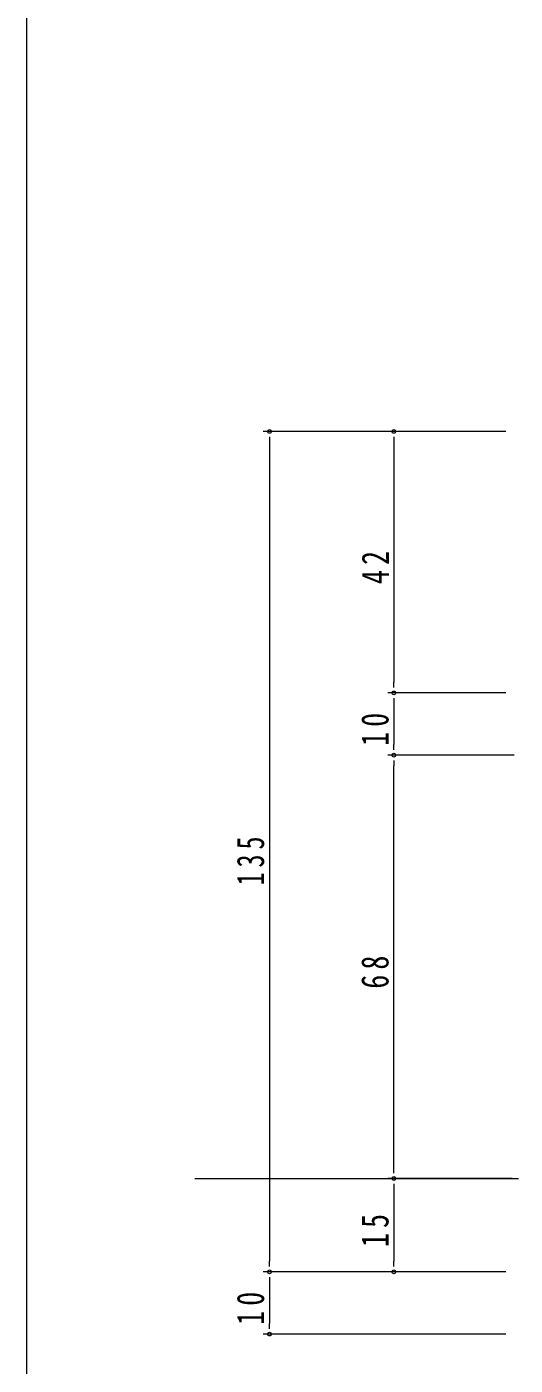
# Model space of a CAD drawing. Units: millimetres, scale not verified. Extents: x -567 to 567, y -403 to 403.
# Drawn here: x -562.7 to -484.2, y -293.5 to -78.5 of the extents above; entities that cross this region are included whole.
import ezdxf

# ---------------------------------------------------------------- set-up
doc = ezdxf.new("R2010")
doc.units = ezdxf.units.MM
doc.header["$LTSCALE"] = 2
for name, color, linetype, lineweight in [('0-1_USER1', 7, 'Continuous', 18), ('0-4_YKK_12', 2, 'Continuous', 18), ('0-7_YKK_D', 6, 'Continuous', 18)]:
    doc.layers.add(name, color=color, linetype=linetype, lineweight=lineweight)
doc.styles.add('ＭＳ ゴシック', font='')
doc.styles.get('ＭＳ ゴシック').set_extended_font_data('MS Gothic')

msp = doc.modelspace()

# ---------------------------------------------------------------- linework, layer by layer
at = {"layer": '0-1_USER1'}
msp.add_line((-562.726, -351), (-562.726, 399), dxfattribs=at)
at = {"layer": '0-4_YKK_12'}
msp.add_line((-535.709, -263.479), (-483.709, -263.479), dxfattribs=at)
at = {"layer": '0-7_YKK_D'}
for p, q in [((-485.709, -143.479), (-524.709, -143.479)), ((-485.709, -143.479), (-504.709, -143.479)), ((-523.709, -144.329), (-523.709, -145.179)), ((-523.709, -145.179), (-523.709, -276.779)), ((-503.709, -144.329), (-503.709, -145.179)), ((-503.709, -145.179), (-503.709, -183.779)), ((-503.709, -184.629), (-503.709, -183.779)), ((-485.709, -185.479), (-504.709, -185.479)), ((-485.709, -185.479), (-504.709, -185.479)), ((-503.709, -186.329), (-503.709, -187.179)), ((-503.709, -187.179), (-503.709, -193.779)), ((-485.709, -195.479), (-504.709, -195.479)), ((-484.409, -195.479), (-504.709, -195.479)), ((-503.709, -194.629), (-503.709, -193.779)), ((-503.709, -196.329), (-503.709, -197.179)), ((-503.709, -261.779), (-503.709, -197.179)), ((-503.709, -262.629), (-503.709, -261.779)), ((-485.709, -263.479), (-504.709, -263.479)), ((-484.709, -263.479), (-504.709, -263.479)), ((-503.709, -264.329), (-503.709, -265.179)), ((-503.709, -265.179), (-503.709, -276.779)), ((-523.709, -277.629), (-523.709, -276.779)), ((-503.709, -277.629), (-503.709, -276.779)), ((-485.709, -278.479), (-524.709, -278.479)), ((-523.709, -279.329), (-523.709, -280.179)), ((-485.709, -278.479), (-504.709, -278.479)), ((-523.709, -280.179), (-523.709, -286.779)), ((-523.709, -287.629), (-523.709, -286.779)), ((-485.709, -288.479), (-524.709, -288.479))]:
    msp.add_line(p, q, dxfattribs=at)
for centre in [(-523.709, -143.479), (-503.709, -143.479), (-503.709, -185.479), (-503.709, -185.479), (-503.709, -195.479), (-503.709, -195.479), (-503.709, -263.479), (-503.709, -263.479), (-523.709, -278.479), (-523.709, -278.479), (-503.709, -278.479), (-523.709, -288.479)]:
    msp.add_circle(centre, 0.3, dxfattribs=at)

# ---------------------------------------------------------------- texts
at = {"layer": '0-7_YKK_D', "color": 7, "char_height": 4.399, "attachment_point": 7, "rotation": 90, "style": 'ＭＳ ゴシック'}
for s, insert in [('\\T1.37;\\W0.75;42', (-504.509, -167.999)), ('\\T1.37;\\W0.75;10', (-504.509, -193.999)), ('\\T1.38;\\W0.7;135', (-524.509, -216.419)), ('\\T1.37;\\W0.75;68', (-504.509, -232.999)), ('\\T1.37;\\W0.75;15', (-504.509, -274.499)), ('\\T1.37;\\W0.75;10', (-524.509, -286.999))]:
    msp.add_mtext(s, dxfattribs=dict(at, insert=insert))

doc.saveas('drawing.dxf')
